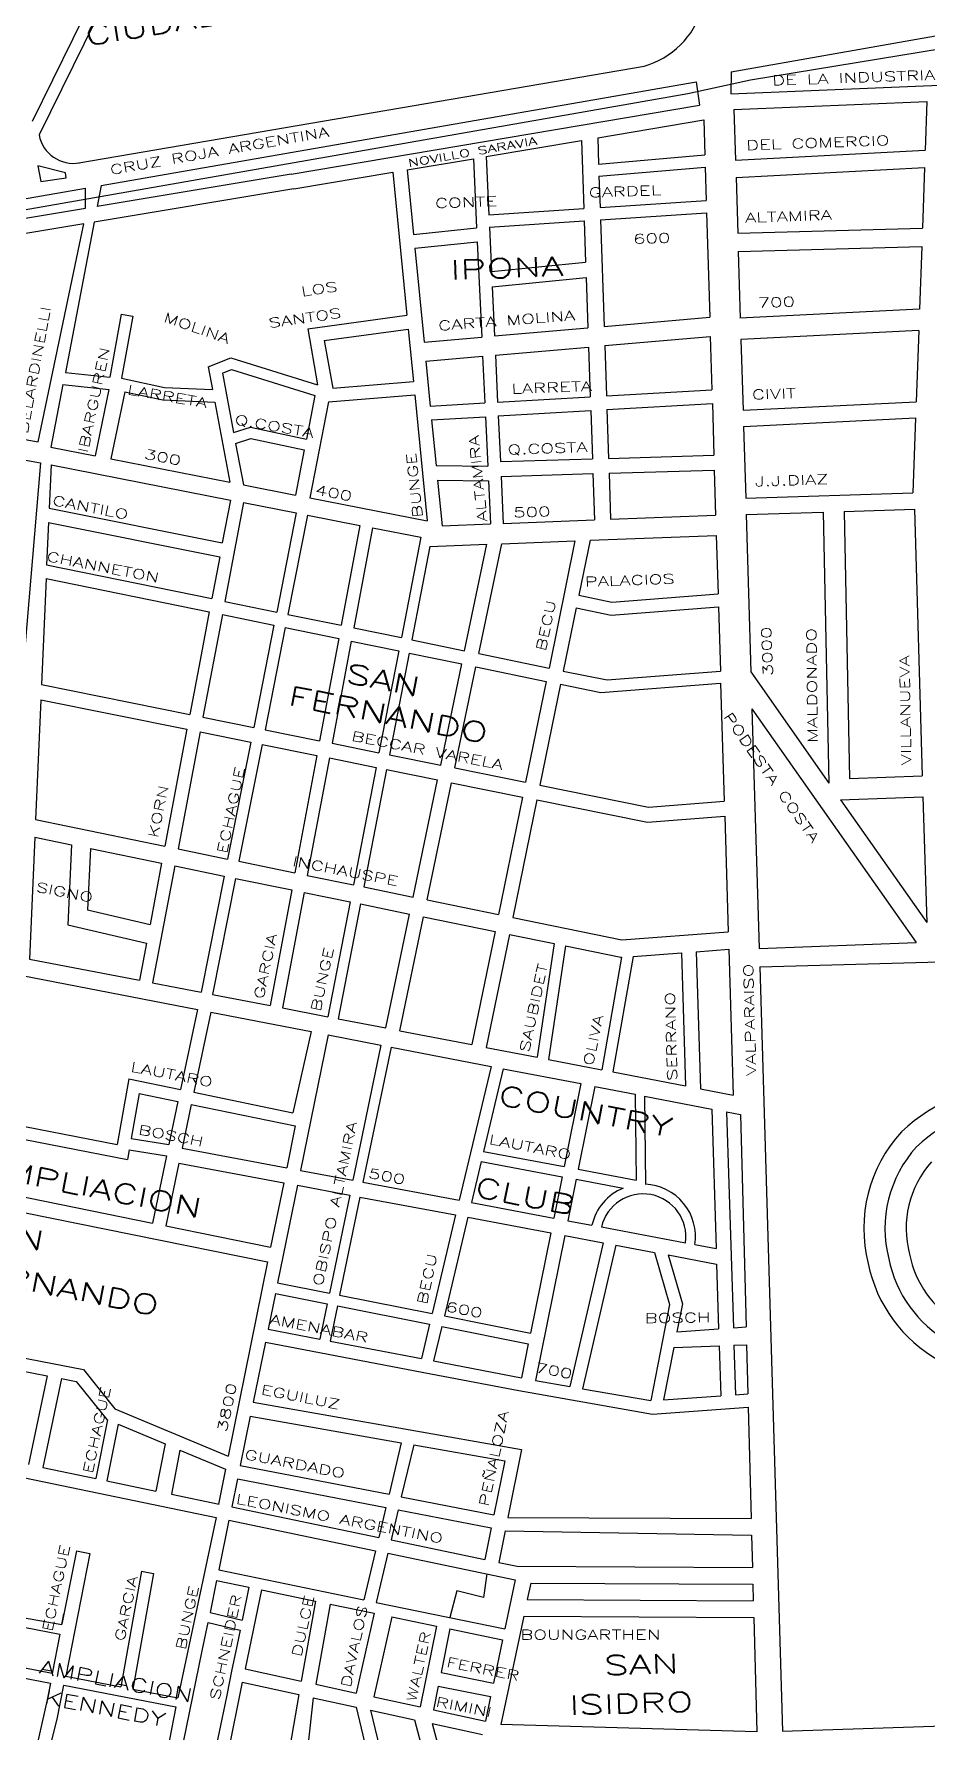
# Model space of a CAD drawing. Header units: millimetres. Extents: x 4374322 to 4409026, y 6503580 to 6534206.
# Drawn here: x 4386610 to 4387535, y 6519829 to 6521586 of the extents above; entities that cross this region are included whole.
import ezdxf

# ---------------------------------------------------------------- set-up
doc = ezdxf.new("R2010")
doc.units = ezdxf.units.MM
for name, color, linetype in [('FERROCARRIL', 252, 'VÍAS'), ('LINEA CALLE', 252, 'Continuous'), ('NOMBRE BARRIO', 8, 'Continuous'), ('NOMBRE CALLE', 252, 'Continuous')]:
    doc.layers.add(name, color=color, linetype=linetype)
doc.styles.add('ROMANS', font='romans')
doc.styles.add('S1', font='ROMANS')
doc.linetypes.add('VÍAS', pattern='A,3.81,[130,ltypeshp.shx,S=6.35,R=0,X=0,Y=0],3.81', length=7.62)

msp = doc.modelspace()

# ---------------------------------------------------------------- linework, layer by layer
at = {"layer": 'FERROCARRIL', "ltscale": 0.3, "transparency": 33554687}
for p, q in [((4387352.2, 6521538.5), (4389031.3, 6521815.1)), ((4387287.5, 6521524.5), (4387352.2, 6521538.5)), ((4386272.8, 6521346.6), (4387287.5, 6521524.5))]:
    msp.add_line(p, q, dxfattribs=at)
at = {"layer": 'LINEA CALLE', "transparency": 33554687}
for p, q in [((4386708.7, 6521698.8), (4386608.6, 6521495.5)), ((4386720.4, 6521694.1), (4386615.8, 6521481.6)), ((4387332.3, 6521546.8), (4387703.7, 6521612.4)), ((4386657, 6521452.6), (4387242.1, 6521552.7)), ((4387332.3, 6521546.8), (4387332.1, 6521524)), ((4387332.1, 6521524), (4387701.9, 6521539.4)), ((4386680.2, 6521429.3), (4387296.2, 6521536.6)), ((4387296.2, 6521536.6), (4387299.6, 6521512.3)), ((4386876.8, 6521441), (4387299.6, 6521512.3)), ((4387335.2, 6521507.7), (4387534.8, 6521516)), ((4387335.2, 6521507.7), (4387336.8, 6521455.3)), ((4387534.8, 6521516), (4387533, 6521465.8)), ((4387194.1, 6521478.6), (4387304, 6521497.1)), ((4387304, 6521497.1), (4387305, 6521460.8)), ((4387078.5, 6521459.1), (4387177.4, 6521475.8)), ((4387177.4, 6521475.8), (4387179.8, 6521405.5)), ((4387194.1, 6521478.6), (4387195, 6521451.4)), ((4386996.7, 6521445.3), (4387065.4, 6521456.9)), ((4387065.4, 6521456.9), (4387068.7, 6521385.3)), ((4387078.5, 6521459.1), (4387081.3, 6521399)), ((4387195, 6521451.4), (4387305, 6521460.8)), ((4387336.8, 6521455.3), (4387533, 6521465.8)), ((4386879.5, 6521425.6), (4386982, 6521442.9)), ((4386982, 6521442.9), (4386996.6, 6521294.9)), ((4386996.7, 6521445.3), (4387003.3, 6521378.6)), ((4387195.4, 6521438.7), (4387305.4, 6521448)), ((4387195.4, 6521438.7), (4387196.5, 6521406.6)), ((4387305.4, 6521448), (4387306.5, 6521413.8)), ((4387337.3, 6521437.5), (4387532.4, 6521447.9)), ((4387337.3, 6521437.5), (4387339.1, 6521379.8)), ((4387532.4, 6521447.9), (4387530.2, 6521385)), ((4386277.5, 6521359.2), (4386664, 6521426.5)), ((4386680.2, 6521429.3), (4386676, 6521407.6)), ((4387081.3, 6521399), (4387179.8, 6521405.5)), ((4387196.5, 6521406.6), (4387306.5, 6521413.8)), ((4387196.9, 6521393.8), (4387306.8, 6521401)), ((4387306.8, 6521401), (4387310.1, 6521292.9)), ((4386672.8, 6521391.2), (4386643, 6521235.9)), ((4387003.3, 6521378.6), (4387068.7, 6521385.3)), ((4387082, 6521386.2), (4387180.2, 6521392.7)), ((4387082, 6521386.2), (4387084.1, 6521340.3)), ((4387180.2, 6521392.7), (4387181.6, 6521349.9)), ((4387196.9, 6521393.8), (4387200.7, 6521283.4)), ((4387339.1, 6521379.8), (4387530.2, 6521385)), ((4387004.7, 6521364.4), (4387069.4, 6521371)), ((4387004.7, 6521364.4), (4387014.3, 6521267.2)), ((4387069.4, 6521371), (4387074, 6521272.4)), ((4387339.6, 6521361), (4387529.5, 6521366.1)), ((4387529.5, 6521366.1), (4387527.2, 6521301.2)), ((4387084.1, 6521340.3), (4387181.6, 6521349.9)), ((4387339.6, 6521361), (4387341.7, 6521291.8)), ((4387084.9, 6521324.5), (4387182.2, 6521334)), ((4387182.2, 6521334), (4387184, 6521281.9)), ((4387084.9, 6521324.5), (4387087.2, 6521273.6)), ((4386700.8, 6521296.2), (4386689, 6521230.8)), ((4386700.8, 6521296.2), (4386712.9, 6521294.1)), ((4386712.9, 6521294.1), (4386701.3, 6521229.7)), ((4386893.9, 6521280.8), (4386996.6, 6521294.9)), ((4387200.7, 6521283.4), (4387310.1, 6521292.9)), ((4387527.2, 6521301.2), (4387341.1, 6521291.8)), ((4386893.9, 6521280.8), (4386904, 6521222.9)), ((4386911.1, 6521268.8), (4386998, 6521280.7)), ((4386998, 6521280.7), (4387003.3, 6521226.3)), ((4387087.2, 6521273.6), (4387184, 6521281.9)), ((4387526.4, 6521279.2), (4387342.2, 6521270)), ((4387526.4, 6521279.2), (4387523.8, 6521205.5)), ((4386911.1, 6521268.8), (4386919.8, 6521219.4)), ((4387014.3, 6521267.2), (4387074, 6521272.4)), ((4387088.2, 6521253.7), (4387184.6, 6521262.1)), ((4387184.6, 6521262.1), (4387186.4, 6521210.6)), ((4387201.4, 6521263.5), (4387310.7, 6521273)), ((4387201.4, 6521263.5), (4387203.1, 6521211.5)), ((4387310.7, 6521273), (4387312.3, 6521217.9)), ((4387342.4, 6521270), (4387344.6, 6521196.6)), ((4386790.8, 6521241.5), (4386814.4, 6521251)), ((4386790.8, 6521241.5), (4386795.3, 6521218.1)), ((4386814.4, 6521251), (4386904, 6521222.9)), ((4387016.2, 6521247.5), (4387075, 6521252.6)), ((4387016.2, 6521247.5), (4387020.8, 6521201)), ((4387075, 6521252.6), (4387077.2, 6521204.2)), ((4387088.2, 6521253.7), (4387090.5, 6521205)), ((4386640.5, 6521223.3), (4386628.1, 6521158.4)), ((4386640.5, 6521223.3), (4386688.2, 6521218)), ((4386643, 6521235.9), (4386689, 6521230.8)), ((4386701.3, 6521229.7), (4386745.6, 6521220.1)), ((4386805.6, 6521235.2), (4386814.9, 6521238.9)), ((4386805.6, 6521235.2), (4386817.2, 6521173.6)), ((4386814.9, 6521238.9), (4386901.4, 6521211.8)), ((4386919.8, 6521219.4), (4387003.3, 6521226.3)), ((4386688.2, 6521218), (4386674, 6521149.4)), ((4386704.7, 6521215.9), (4386690.2, 6521146.3)), ((4386704.7, 6521215.9), (4386743.9, 6521207.4)), ((4386743.9, 6521207.4), (4386797.7, 6521205.2)), ((4386745.6, 6521220.1), (4386795.3, 6521218.1)), ((4386797.7, 6521205.2), (4386813.4, 6521122.2)), ((4386901.4, 6521211.8), (4386892.6, 6521166.8)), ((4386915.6, 6521205.3), (4386896.2, 6521106)), ((4386915.6, 6521205.3), (4387004.7, 6521212.6)), ((4387004.7, 6521212.6), (4387017.5, 6521082.2)), ((4387090.5, 6521205), (4387186.4, 6521210.6)), ((4387203.1, 6521211.5), (4387312.3, 6521217.9)), ((4387344.6, 6521196.6), (4387523.8, 6521205.5)), ((4387020.8, 6521201), (4387077.2, 6521204.2)), ((4387022.2, 6521186.8), (4387077.9, 6521190)), ((4387077.9, 6521190), (4387080.3, 6521138.8)), ((4387091.1, 6521190.8), (4387186.9, 6521196.3)), ((4387091.1, 6521190.8), (4387093.4, 6521143.5)), ((4387186.9, 6521196.3), (4387188.6, 6521146.4)), ((4387203.6, 6521197.3), (4387312.8, 6521203.6)), ((4387203.6, 6521197.3), (4387205.3, 6521146.9)), ((4387312.8, 6521203.6), (4387314.4, 6521150.1)), ((4387345.1, 6521179.8), (4387523.2, 6521188.7)), ((4387523.2, 6521188.7), (4387520.5, 6521111.3)), ((4386817.2, 6521173.6), (4386834.6, 6521179.3)), ((4386834.6, 6521179.3), (4386892.6, 6521166.8)), ((4387022.2, 6521186.8), (4387026.8, 6521139.6)), ((4387345.1, 6521179.8), (4387347.3, 6521105.6)), ((4386628.1, 6521158.4), (4386674, 6521149.4)), ((4386819.3, 6521162.3), (4386835.2, 6521167.5)), ((4386819.3, 6521162.3), (4386827.4, 6521119.4)), ((4386835.2, 6521167.5), (4386890.4, 6521155.7)), ((4386890.4, 6521155.7), (4386881.2, 6521108.9)), ((4386628.2, 6521140.2), (4386626.2, 6521095.5)), ((4386628.2, 6521140.2), (4386813.9, 6521103.8)), ((4386690.2, 6521146.3), (4386813.4, 6521122.2)), ((4387026.8, 6521139.6), (4387080.3, 6521138.8)), ((4387093.4, 6521143.5), (4387188.6, 6521146.4)), ((4387205.3, 6521146.9), (4387314.4, 6521150.1)), ((4387205.9, 6521131.6), (4387314.8, 6521134.8)), ((4387314.8, 6521134.8), (4387316.2, 6521088.1)), ((4386827.4, 6521119.4), (4386881.2, 6521108.9)), ((4387028.3, 6521124.2), (4387033, 6521077.2)), ((4387028.3, 6521124.2), (4387081, 6521123.5)), ((4387081, 6521123.5), (4387083.1, 6521079.1)), ((4387094.1, 6521128.3), (4387189.1, 6521131.1)), ((4387094.1, 6521128.3), (4387096.4, 6521079.6)), ((4387189.1, 6521131.1), (4387190.7, 6521083.2)), ((4387205.9, 6521131.6), (4387207.5, 6521083.9)), ((4386813.9, 6521103.8), (4386805.5, 6521059.6)), ((4386827.6, 6521101.2), (4386808.2, 6520998.9)), ((4386827.6, 6521101.2), (4386882.1, 6521090.5)), ((4386896.2, 6521106), (4387017.5, 6521082.2)), ((4387347.3, 6521105.6), (4387520.5, 6521111.3)), ((4386626.2, 6521095.5), (4386805.5, 6521059.6)), ((4386882.1, 6521090.5), (4386861.8, 6520987.9)), ((4386893.8, 6521088.2), (4386873.4, 6520985.5)), ((4386893.8, 6521088.2), (4386948, 6521077.6)), ((4387096.4, 6521079.6), (4387190.7, 6521083.2)), ((4387207.5, 6521083.9), (4387316.2, 6521088.1)), ((4387347.8, 6521088.7), (4387427.6, 6521091.3)), ((4387347.8, 6521088.7), (4387352.7, 6520925.9)), ((4387427.6, 6521091.3), (4387433.4, 6520811)), ((4387449.1, 6521092), (4387521.9, 6521094.4)), ((4387449.1, 6521092), (4387454.8, 6520815.8)), ((4387521.9, 6521094.4), (4387530.1, 6520818.4)), ((4386625.5, 6521080.7), (4386623.6, 6521036.9)), ((4386625.5, 6521080.7), (4386802.8, 6521045.1)), ((4386948, 6521077.6), (4386928.6, 6520974.2)), ((4386960.9, 6521075.1), (4386941.5, 6520971.5)), ((4386960.9, 6521075.1), (4387011.1, 6521065.3)), ((4387011.1, 6521065.3), (4386990.9, 6520961.4)), ((4387033, 6521077.2), (4387083.1, 6521079.1)), ((4387186.2, 6521062.1), (4387316.9, 6521067.2)), ((4387316.9, 6521067.2), (4387318.7, 6521006.7)), ((4387020.4, 6521055.7), (4387001.6, 6520959.2)), ((4387020.4, 6521055.7), (4387079.4, 6521058)), ((4387056.3, 6520947.9), (4387079.4, 6521058)), ((4387070.9, 6520944.9), (4387094.7, 6521058.6)), ((4387094.7, 6521058.6), (4387170.6, 6521061.5)), ((4387170.6, 6521061.5), (4387143.7, 6520930)), ((4387186.2, 6521062.1), (4387174.5, 6521005.3)), ((4386623.6, 6521036.9), (4386794.6, 6521001.8)), ((4386802.8, 6521045.1), (4386794.6, 6521001.8)), ((4386623, 6521022.7), (4386620.6, 6520967.8)), ((4386623, 6521022.7), (4386792, 6520988)), ((4386808.2, 6520998.9), (4386861.8, 6520987.9)), ((4387174.5, 6521005.3), (4387208.9, 6520998.2)), ((4387208.9, 6520998.2), (4387318.7, 6521006.7)), ((4386792, 6520988), (4386782.5, 6520938.2)), ((4386805.6, 6520985.2), (4386785.5, 6520879.1)), ((4386805.6, 6520985.2), (4386859, 6520974.2)), ((4386873.4, 6520985.5), (4386928.6, 6520974.2)), ((4387171.9, 6520992.2), (4387158.5, 6520926.9)), ((4387171.9, 6520992.2), (4387208.1, 6520984.8)), ((4387208.1, 6520984.8), (4387319.1, 6520993.4)), ((4387319.1, 6520993.4), (4387321.1, 6520926.6)), ((4386620.6, 6520967.8), (4386618.2, 6520912.8)), ((4386859, 6520974.2), (4386838, 6520868.5)), ((4386870.7, 6520971.8), (4386849.7, 6520866.2)), ((4386870.7, 6520971.8), (4386926, 6520960.4)), ((4386926, 6520960.4), (4386906.2, 6520854.8)), ((4386941.5, 6520971.5), (4386990.9, 6520961.4)), ((4387001.6, 6520959.2), (4387056.3, 6520947.9)), ((4386939, 6520957.8), (4386919.2, 6520852.2)), ((4386939, 6520957.8), (4386988.2, 6520947.6)), ((4386988.2, 6520947.6), (4386967.7, 6520842.4)), ((4386998.9, 6520945.4), (4386978.5, 6520840.2)), ((4386998.9, 6520945.4), (4387053.5, 6520934.2)), ((4387070.9, 6520944.9), (4387143.7, 6520930)), ((4386782.5, 6520938.2), (4386771.8, 6520881.9)), ((4387031.6, 6520829.5), (4387053.5, 6520934.2)), ((4387046.1, 6520826.6), (4387068, 6520931.2)), ((4387068, 6520931.2), (4387140.9, 6520916.2)), ((4387158.5, 6520926.9), (4387203.8, 6520917.6)), ((4387203.8, 6520917.6), (4387321.1, 6520926.6)), ((4387352.7, 6520925.9), (4387433.4, 6520811)), ((4386618.2, 6520912.8), (4386771.8, 6520881.9)), ((4387140.9, 6520916.2), (4387119.5, 6520811.8)), ((4387155.7, 6520913.2), (4387134.3, 6520808.8)), ((4387155.7, 6520913.2), (4387197.2, 6520904.6)), ((4387197.2, 6520904.6), (4387321.4, 6520914.2)), ((4387321.4, 6520914.2), (4387325.1, 6520792.3)), ((4386617.5, 6520897.1), (4386612.1, 6520773.1)), ((4386617.5, 6520897.1), (4386768.9, 6520866.6)), ((4386785.5, 6520879.1), (4386838, 6520868.5)), ((4387353.8, 6520887.9), (4387361.3, 6520639.7)), ((4387353.8, 6520887.9), (4387523.8, 6520645.9)), ((4386768.9, 6520866.6), (4386746, 6520745.6)), ((4386782.6, 6520863.8), (4386759.7, 6520742.8)), ((4386782.6, 6520863.8), (4386835, 6520853.3)), ((4386835, 6520853.3), (4386811, 6520732.3)), ((4386849.7, 6520866.2), (4386906.2, 6520854.8)), ((4386846.7, 6520850.9), (4386822.7, 6520730)), ((4386846.7, 6520850.9), (4386903.4, 6520839.5)), ((4386903.4, 6520839.5), (4386880.6, 6520718.1)), ((4386916.3, 6520836.9), (4386893.5, 6520715.4)), ((4386916.3, 6520836.9), (4386964.8, 6520827.1)), ((4386919.2, 6520852.2), (4386967.7, 6520842.4)), ((4386978.5, 6520840.2), (4387031.6, 6520829.5)), ((4386964.8, 6520827.1), (4386941.2, 6520705.7)), ((4386975.5, 6520824.9), (4386951.9, 6520703.5)), ((4386975.5, 6520824.9), (4387028.4, 6520814.3)), ((4387046.1, 6520826.6), (4387119.5, 6520811.8)), ((4387454.8, 6520815.8), (4387530.1, 6520818.4)), ((4387003, 6520693), (4387028.4, 6520814.3)), ((4387017.6, 6520690.1), (4387042.9, 6520811.3)), ((4387042.9, 6520811.3), (4387116.4, 6520796.5)), ((4387134.3, 6520808.8), (4387246.6, 6520786.2)), ((4387116.4, 6520796.5), (4387091.5, 6520674.9)), ((4387131.2, 6520793.5), (4387106.3, 6520671.9)), ((4387131.2, 6520793.5), (4387245.7, 6520770.5)), ((4387246.6, 6520786.2), (4387325.1, 6520792.3)), ((4387445.5, 6520793.7), (4387530.8, 6520796.7)), ((4387445.5, 6520793.7), (4387534.7, 6520666.8)), ((4387530.8, 6520796.7), (4387534.7, 6520666.8)), ((4386612.1, 6520773.1), (4386746, 6520745.6)), ((4387245.7, 6520770.5), (4387325.6, 6520776.7)), ((4387325.6, 6520776.7), (4387329.1, 6520657)), ((4386611.3, 6520754.9), (4386605.8, 6520628.9)), ((4386611.3, 6520754.9), (4386649.3, 6520747.2)), ((4386649.3, 6520747.2), (4386645.6, 6520664.3)), ((4386668.9, 6520743.2), (4386666.1, 6520679.8)), ((4386668.9, 6520743.2), (4386742.7, 6520728)), ((4386759.7, 6520742.8), (4386811, 6520732.3)), ((4386742.7, 6520728), (4386730.7, 6520664.8)), ((4386756.4, 6520725.2), (4386733.4, 6520604.3)), ((4386756.4, 6520725.2), (4386807.5, 6520714.8)), ((4386807.5, 6520714.8), (4386783.6, 6520594.6)), ((4386822.7, 6520730), (4386880.6, 6520718.1)), ((4386893.5, 6520715.4), (4386941.2, 6520705.7)), ((4386819.2, 6520712.4), (4386795.3, 6520592.3)), ((4386819.2, 6520712.4), (4386877.3, 6520700.5)), ((4386877.3, 6520700.5), (4386854.9, 6520580.8)), ((4386890.2, 6520697.8), (4386867.8, 6520578.3)), ((4386890.2, 6520697.8), (4386937.7, 6520688.1)), ((4386951.9, 6520703.5), (4387003, 6520693)), ((4386666.1, 6520679.8), (4386730.7, 6520664.8)), ((4386937.7, 6520688.1), (4386914.6, 6520569.2)), ((4386948.5, 6520685.9), (4386925.4, 6520567.1)), ((4386948.5, 6520685.9), (4386999.3, 6520675.5)), ((4387017.6, 6520690.1), (4387091.5, 6520674.9)), ((4386645.6, 6520664.3), (4386727, 6520645.3)), ((4386974.7, 6520557.6), (4386999.3, 6520675.5)), ((4386989.3, 6520554.8), (4387013.9, 6520672.5)), ((4387013.9, 6520672.5), (4387087.9, 6520657.4)), ((4387106.3, 6520671.9), (4387219, 6520648.8)), ((4386727, 6520645.3), (4386719.7, 6520606.9)), ((4387087.9, 6520657.4), (4387063.9, 6520540.4)), ((4387102.7, 6520654.3), (4387078.8, 6520537.5)), ((4387102.7, 6520654.3), (4387149, 6520644.9)), ((4387149, 6520644.9), (4387131.3, 6520527.3)), ((4387160.8, 6520642.4), (4387143.2, 6520525)), ((4387160.8, 6520642.4), (4387217.9, 6520630.7)), ((4387219, 6520648.8), (4387329.1, 6520657)), ((4387361.3, 6520639.7), (4387523.8, 6520645.9)), ((4387361.8, 6520621), (4388356.8, 6520648.1)), ((4386605.8, 6520628.9), (4386719.7, 6520606.9)), ((4387218.7, 6520630.8), (4387198.3, 6520514.4)), ((4387230.8, 6520631.7), (4387209.9, 6520512.1)), ((4387217.9, 6520630.7), (4387218.7, 6520630.8)), ((4387230.8, 6520631.7), (4387280.7, 6520635.4)), ((4387280.7, 6520635.4), (4387285, 6520497.6)), ((4387296, 6520636.5), (4387329.7, 6520639)), ((4387296, 6520636.5), (4387300.4, 6520494.6)), ((4387329.7, 6520639), (4387334.2, 6520488.1)), ((4386598.4, 6520611.8), (4386779.7, 6520576.7)), ((4387361.8, 6520621), (4387385.5, 6519830.1)), ((4386733.4, 6520604.3), (4386783.6, 6520594.6)), ((4386795.3, 6520592.3), (4386854.9, 6520580.8)), ((4386779.7, 6520576.7), (4386762.2, 6520494)), ((4386793.6, 6520574), (4386776.1, 6520491.1)), ((4386793.6, 6520574), (4386897.4, 6520553.9)), ((4386867.8, 6520578.3), (4386914.6, 6520569.2)), ((4386925.4, 6520567.1), (4386974.7, 6520557.6)), ((4386989.3, 6520554.8), (4387063.9, 6520540.4)), ((4386897.4, 6520553.9), (4386878.6, 6520469.8)), ((4386915.2, 6520550.5), (4386886.5, 6520410.1)), ((4386915.2, 6520550.5), (4386969.7, 6520539.9)), ((4386969.7, 6520539.9), (4386940.7, 6520400)), ((4386980.2, 6520537.9), (4386951.1, 6520398)), ((4386980.2, 6520537.9), (4387083.7, 6520517.9)), ((4387078.8, 6520537.5), (4387131.3, 6520527.3)), ((4387143.2, 6520525), (4387198.3, 6520514.4)), ((4386708.7, 6520505.1), (4386696.5, 6520437.1)), ((4386708.7, 6520505.1), (4386762.2, 6520494)), ((4387083.7, 6520517.9), (4387050.6, 6520379.3)), ((4387096.4, 6520515.4), (4387076, 6520429.9)), ((4387096.4, 6520515.4), (4387176.5, 6520500)), ((4387209.9, 6520512.1), (4387285, 6520497.6)), ((4386719.5, 6520489.7), (4386711.1, 6520443.1)), ((4386719.5, 6520489.7), (4386759.6, 6520481.4)), ((4386776.1, 6520491.1), (4386878.6, 6520469.8)), ((4387176.5, 6520500), (4387159.4, 6520414.2)), ((4387191.1, 6520497.1), (4387174, 6520411.5)), ((4387191.1, 6520497.1), (4387232.8, 6520489.1)), ((4387232.8, 6520489.1), (4387233.8, 6520400.3)), ((4387242.5, 6520487.2), (4387312.1, 6520473.7)), ((4387242.5, 6520487.2), (4387243.5, 6520395.8)), ((4387300.4, 6520494.6), (4387334.2, 6520488.1)), ((4386759.6, 6520481.4), (4386750.2, 6520437)), ((4386773.4, 6520478.5), (4386763.9, 6520433.2)), ((4386773.4, 6520478.5), (4386881, 6520456.2)), ((4387312.1, 6520473.7), (4387316.7, 6520329.4)), ((4387327.4, 6520470.8), (4387341.9, 6520468)), ((4387327.4, 6520470.8), (4387334.6, 6520247.4)), ((4387341.9, 6520468), (4387347.7, 6520248.3)), ((4386565.3, 6520449.2), (4386707.3, 6520421.5)), ((4386567.9, 6520462.2), (4386696.5, 6520437.1)), ((4386881, 6520456.2), (4386872.2, 6520412.8)), ((4386711.1, 6520443.1), (4386750.2, 6520437)), ((4386763.9, 6520433.2), (4386872.2, 6520412.8)), ((4386709, 6520431.4), (4386707.3, 6520421.5)), ((4386709, 6520431.4), (4386747.7, 6520425.3)), ((4386747.7, 6520425.3), (4386733.1, 6520355.7)), ((4386760.6, 6520417.8), (4386746.9, 6520352.9)), ((4386760.6, 6520417.8), (4386869.1, 6520397.4)), ((4387073.5, 6520419.5), (4387063.4, 6520376.9)), ((4387073.5, 6520419.5), (4387157.3, 6520403.7)), ((4387076, 6520429.9), (4387159.4, 6520414.2)), ((4386869.1, 6520397.4), (4386855.5, 6520330.8)), ((4386886.5, 6520410.1), (4386940.7, 6520400)), ((4386951.1, 6520398), (4387050.6, 6520379.3)), ((4387157.3, 6520403.7), (4387148.8, 6520360.9)), ((4387171.9, 6520401), (4387163.3, 6520358.2)), ((4387171.9, 6520401), (4387220.6, 6520391.8)), ((4387174, 6520411.5), (4387233.8, 6520400.3)), ((4386553.7, 6520392.1), (4386733.1, 6520355.7)), ((4386883.3, 6520394.8), (4386862.7, 6520293.9)), ((4386883.3, 6520394.8), (4386937.5, 6520384.6)), ((4386937.5, 6520384.6), (4386916.5, 6520283.2)), ((4386947.9, 6520382.6), (4386926.9, 6520281.1)), ((4386947.9, 6520382.6), (4387047, 6520364.1)), ((4386550.5, 6520376.7), (4386852.4, 6520315.5)), ((4387047, 6520364.1), (4387022.7, 6520262.2)), ((4387059.7, 6520361.7), (4387035.4, 6520259.7)), ((4387059.7, 6520361.7), (4387145.5, 6520345.6)), ((4387063.4, 6520376.9), (4387148.8, 6520360.9)), ((4386746.9, 6520352.9), (4386855.5, 6520330.8)), ((4387145.5, 6520345.6), (4387124.6, 6520242)), ((4387163.3, 6520358.2), (4387188.2, 6520353.5)), ((4387198, 6520351.7), (4387285, 6520335.4)), ((4387160, 6520342.8), (4387129.7, 6520192.7)), ((4387160, 6520342.8), (4387199.7, 6520335.4)), ((4387199.7, 6520335.4), (4387165.1, 6520186.6)), ((4387213, 6520332.9), (4387178.4, 6520184.4)), ((4387213, 6520332.9), (4387252.9, 6520325.4)), ((4387294.8, 6520333.5), (4387316.7, 6520329.4)), ((4386852.4, 6520315.5), (4386811.5, 6520114.7)), ((4387252.9, 6520325.4), (4387268.6, 6520271.6)), ((4387267, 6520322.8), (4387317.2, 6520313.3)), ((4387267, 6520322.8), (4387281.8, 6520272.2)), ((4387317.2, 6520313.3), (4387319.3, 6520246.3)), ((4386862.7, 6520293.9), (4386916.5, 6520283.2)), ((4386860.4, 6520282.8), (4386852.8, 6520245.9)), ((4386860.4, 6520282.8), (4386914.2, 6520272.1)), ((4386926.9, 6520281.1), (4387022.7, 6520262.2)), ((4386914.2, 6520272.1), (4386906.6, 6520235.7)), ((4386924.6, 6520270.1), (4386917, 6520233.7)), ((4386924.6, 6520270.1), (4387020.1, 6520251.2)), ((4387035.4, 6520259.7), (4387124.6, 6520242)), ((4387268.6, 6520271.6), (4387249.1, 6520172.3)), ((4387281.8, 6520272.2), (4387276.1, 6520243.3)), ((4386852.8, 6520245.9), (4386906.6, 6520235.7)), ((4387020.1, 6520251.2), (4387011.6, 6520215.6)), ((4387032.8, 6520248.6), (4387024.3, 6520213.2)), ((4387032.8, 6520248.6), (4387122.3, 6520230.9)), ((4387276.1, 6520243.3), (4387319.3, 6520246.3)), ((4387334.6, 6520247.4), (4387347.7, 6520248.3)), ((4386521, 6520231.6), (4386661.8, 6520204.1)), ((4386850.1, 6520232.5), (4386837.4, 6520170.5)), ((4386850.1, 6520232.5), (4387021.2, 6520199.8)), ((4386917, 6520233.7), (4387011.6, 6520215.6)), ((4387122.3, 6520230.9), (4387115.2, 6520195.8)), ((4387272.9, 6520226.9), (4387262.3, 6520172.7)), ((4387272.9, 6520226.9), (4387319.9, 6520228.8)), ((4387319.9, 6520228.8), (4387321.6, 6520176.9)), ((4387335.1, 6520229.4), (4387348.2, 6520229.9)), ((4387335.1, 6520229.4), (4387336.8, 6520178)), ((4387348.2, 6520229.9), (4387349.5, 6520179)), ((4386581.7, 6520206), (4386624.3, 6520197.7)), ((4386661.8, 6520204.1), (4386694.4, 6520163.6)), ((4387024.3, 6520213.2), (4387115.2, 6520195.8)), ((4386624.3, 6520197.7), (4386605, 6520105.8)), ((4386639.1, 6520194.8), (4386619.8, 6520102.8)), ((4386639.1, 6520194.8), (4386654.3, 6520191.8)), ((4386654.3, 6520191.8), (4386686, 6520152.5)), ((4387021.2, 6520199.8), (4387112.5, 6520182.4)), ((4387129.7, 6520192.7), (4387165.1, 6520186.6)), ((4386837.4, 6520170.5), (4386994.2, 6520142.8)), ((4387112.5, 6520182.4), (4387250.8, 6520158.1)), ((4387178.4, 6520184.4), (4387249.1, 6520172.3)), ((4387262.3, 6520172.7), (4387321.6, 6520176.9)), ((4387336.8, 6520178), (4387349.5, 6520179)), ((4386686.7, 6520152.2), (4386674.4, 6520091.4)), ((4386686, 6520152.5), (4386686.7, 6520152.2)), ((4386694.4, 6520163.6), (4386811.5, 6520114.7)), ((4386834.4, 6520156.1), (4386824, 6520105)), ((4386834.4, 6520156.1), (4386990.8, 6520128.5)), ((4387250.8, 6520158.1), (4387349.9, 6520165.2)), ((4387349.9, 6520165.2), (4387353, 6520050)), ((4386697.6, 6520147.6), (4386685.8, 6520089.1)), ((4386697.6, 6520147.6), (4386746.3, 6520127.3)), ((4386994.2, 6520142.8), (4387115.3, 6520121.4)), ((4386746.3, 6520127.3), (4386736.7, 6520078.5)), ((4386761.7, 6520120.8), (4386752.8, 6520075.1)), ((4386761.7, 6520120.8), (4386808.7, 6520101.2)), ((4386990.8, 6520128.5), (4386978.1, 6520075.1)), ((4387003.6, 6520126.2), (4386990.8, 6520072.6)), ((4387003.6, 6520126.2), (4387097.9, 6520109.6)), ((4387115.3, 6520121.4), (4387101.2, 6520051.2)), ((4386497, 6520113.8), (4386799.2, 6520051)), ((4386619.8, 6520102.8), (4386674.4, 6520091.4)), ((4386808.7, 6520101.2), (4386801.4, 6520065)), ((4386824, 6520105), (4386978.1, 6520075.1)), ((4387097.9, 6520109.6), (4387086.6, 6520054)), ((4386685.8, 6520089.1), (4386736.7, 6520078.5)), ((4386821.2, 6520091.3), (4386815.2, 6520062.2)), ((4386821.2, 6520091.3), (4386974.8, 6520061.4)), ((4386752.8, 6520075.1), (4386802.1, 6520064.9)), ((4386990.8, 6520072.6), (4387086.6, 6520054)), ((4386799.2, 6520051), (4386759.3, 6519864.4)), ((4386812.4, 6520048.3), (4386801.9, 6519996.9)), ((4386812.4, 6520048.3), (4386964.2, 6520016.7)), ((4386815.2, 6520062.2), (4386967.5, 6520030.5)), ((4386974.8, 6520061.4), (4386967.5, 6520030.5)), ((4386987.6, 6520059), (4386980.2, 6520027.9)), ((4386987.6, 6520059), (4387083.9, 6520040.3)), ((4387101.2, 6520051.2), (4387353, 6520050)), ((4386980.2, 6520027.9), (4387077.3, 6520007.7)), ((4387083.9, 6520040.3), (4387077.3, 6520007.7)), ((4387098.3, 6520037.2), (4387091.8, 6520004.7)), ((4387098.3, 6520037.2), (4387353.4, 6520032.7)), ((4387353.4, 6520032.7), (4387354.3, 6519999.3)), ((4386654.4, 6520016.7), (4386639.5, 6519940.9)), ((4386668.5, 6520014), (4386643.5, 6519887)), ((4386654.4, 6520016.7), (4386668.5, 6520014)), ((4386964.2, 6520016.7), (4386952.1, 6519965.9)), ((4386976.9, 6520014.1), (4386964.8, 6519963.3)), ((4386976.9, 6520014.1), (4387108.7, 6519986.7)), ((4386721.9, 6519995.5), (4386700.5, 6519875.9)), ((4386734.4, 6519993.2), (4386713, 6519873.5)), ((4386721.9, 6519995.5), (4386734.4, 6519993.2)), ((4386801.9, 6519996.9), (4386952.1, 6519965.9)), ((4387079.5, 6519992.8), (4387076, 6519968.3)), ((4387091.8, 6520004.7), (4387110.9, 6520000.7)), ((4387110.9, 6520000.7), (4387354.3, 6519999.3)), ((4386799.6, 6519985.8), (4386792.8, 6519952.8)), ((4386799.6, 6519985.8), (4386832.9, 6519978.9)), ((4386832.9, 6519978.9), (4386826, 6519944.9)), ((4386845.9, 6519976.2), (4386829.1, 6519894.6)), ((4386845.9, 6519976.2), (4386901.9, 6519964.7)), ((4387048.3, 6519975.3), (4387040.9, 6519947.6)), ((4387076, 6519968.3), (4387048.3, 6519975.3)), ((4387108.7, 6519986.7), (4387098, 6519935.8)), ((4387124.8, 6519983.3), (4387121.2, 6519966.4)), ((4387124.8, 6519983.3), (4387354.8, 6519982)), ((4387354.8, 6519982), (4387355.2, 6519965)), ((4386901.9, 6519964.7), (4386887.1, 6519881.9)), ((4386917.1, 6519961.5), (4386902.2, 6519878.6)), ((4386917.1, 6519961.5), (4386962.6, 6519952.1)), ((4386964.8, 6519963.3), (4387098, 6519935.8)), ((4387121.2, 6519966.4), (4387355.2, 6519965)), ((4386792.8, 6519952.8), (4386826, 6519944.9)), ((4386962.6, 6519952.1), (4386944, 6519869.5)), ((4386980.9, 6519948.4), (4386962.2, 6519865.6)), ((4386980.9, 6519948.4), (4387027.3, 6519938.8)), ((4387117.6, 6519949.1), (4387093.8, 6519836.9)), ((4387117.6, 6519949.1), (4387355.7, 6519947.7)), ((4387355.7, 6519947.7), (4387358.8, 6519829.4)), ((4387027.3, 6519938.8), (4387010.3, 6519855.1)), ((4387041.1, 6519935.9), (4387031.9, 6519890.6)), ((4387041.1, 6519935.9), (4387095.6, 6519924.7)), ((4387095.6, 6519924.7), (4387086.1, 6519879.8)), ((4386643.5, 6519887), (4386700.5, 6519875.9)), ((4386829.1, 6519894.6), (4386887.1, 6519881.9)), ((4387031.9, 6519890.6), (4387086.1, 6519879.8)), ((4386713, 6519873.5), (4386759.3, 6519864.4)), ((4386826.2, 6519880.7), (4386811.1, 6519807)), ((4386826.2, 6519880.7), (4386884.6, 6519867.9)), ((4386902.2, 6519878.6), (4386944, 6519869.5)), ((4387029.1, 6519876.7), (4387024.1, 6519852.1)), ((4387029.1, 6519876.7), (4387083.2, 6519865.9)), ((4386884.6, 6519867.9), (4386875.4, 6519813.8)), ((4386899.7, 6519864.7), (4386894.1, 6519814.4)), ((4386899.7, 6519864.7), (4386943.9, 6519855)), ((4386943.9, 6519855), (4386959.8, 6519789.3)), ((4386962.2, 6519865.6), (4387010.3, 6519855.1)), ((4387024.1, 6519852.1), (4387077.8, 6519840.4)), ((4387083.2, 6519865.9), (4387077.8, 6519840.4)), ((4387385.5, 6519830.1), (4388189.4, 6519856.5)), ((4386959, 6519851.8), (4387004.4, 6519841.9)), ((4386959, 6519851.8), (4386973.4, 6519791.9)), ((4387004.4, 6519841.9), (4387015.6, 6519800)), ((4387022.9, 6519837.9), (4387074.8, 6519826.5)), ((4387022.9, 6519837.9), (4387032.2, 6519803.2)), ((4387358.8, 6519829.4), (4387093.8, 6519836.9))]:
    msp.add_line(p, q, dxfattribs=at)
msp.add_lwpolyline([(4386285.1, 6521389), (4386372.3, 6521404), (4386307, 6521400.9, -0.489244), (4386296.8, 6521412.9), (4386317, 6521511.2), (4386285.1, 6521389), (4386244.7, 6521229.8), (4386250.6, 6521228.9), (4386279.1, 6521338.7, -0.296092), (4386283.1, 6521342.3), (4386664, 6521405.6)], format="xyb", dxfattribs=at)
for points in [[(4386643.7, 6521437.3), (4386643.3, 6521442.2), (4386614.7, 6521449.6), (4386617.7, 6521433.2)], [(4386617.7, 6521433.2), (4386643.7, 6521437.3)], [(4386876.8, 6521441), (4386676, 6521407.6)], [(4386664, 6521405.6), (4386664, 6521426.5)], [(4386879.5, 6521425.6), (4386672.8, 6521391.2)], [(4386548.2, 6521154.8), (4386617.2, 6521142.3), (4386599, 6520926), (4386524, 6520934), (4386548.2, 6521154.8)], [(4386537, 6519958.7), (4386639.3, 6519940.6), (4386641.4, 6519951.4)], [(4386810.9, 6519754.7), (4386780.8, 6519750), (4386759.3, 6519766.5), (4386765.4, 6519818.8), (4386784.7, 6519913.2), (4386790.7, 6519942.6), (4386823.9, 6519934.7), (4386819.1, 6519911.5), (4386815.3, 6519893.8), (4386810.2, 6519867.3), (4386804.9, 6519842.5), (4386796.4, 6519801.3), (4386799.1, 6519792.6), (4386800.9, 6519786.9), (4386810.9, 6519754.7)], [(4386438.9, 6519823.6), (4386456.1, 6519912.9), (4386627.5, 6519879.7), (4386624.2, 6519862.4), (4386610, 6519799.6), (4386487.2, 6519824.3), (4386438.9, 6519823.6)], [(4386623.3, 6519797.4), (4386634.7, 6519842.4), (4386641.6, 6519877.8), (4386757.4, 6519855.4), (4386750.9, 6519821.6), (4386747.7, 6519770.1), (4386623.3, 6519797.4)]]:
    msp.add_lwpolyline(points, dxfattribs=at)
msp.add_lwpolyline([(4386662.2, 6521389.4), (4386297.9, 6521328.9, 0.296092), (4386293.9, 6521325.2), (4386268.2, 6521226.4), (4386615, 6521164)], format="xyb", close=True, dxfattribs=at)
msp.add_lwpolyline([(4386535.9, 6519950.1), (4386637.3, 6519930.5), (4386629.5, 6519889.9), (4386528.1, 6519909.5)], close=True, dxfattribs=at)
for centre, radius, start, end in [((4387218, 6521637.3), 88, 285.9045, 343.3907), ((4386651.3, 6521488.3), 36.2, 190.7587, 280.3432), ((4387638.9, 6520311.9), 189.9, 91.9562, 133.2993), ((4387638.9, 6520311.9), 168, 91.9562, 133.0328), ((4387617.1, 6520350.1), 147.5, 137.3463, 194.1543), ((4387617.1, 6520350.1), 125.6, 137.6959, 194.3923), ((4387617.1, 6520350.1), 103.7, 138.1823, 194.7304), ((4387241.1, 6520341.6), 54.3, 112.2092, 167.3274), ((4387241.1, 6520341.6), 44.3, 351.8755, 166.8661), ((4387241.1, 6520341.6), 54.3, 351.4142, 87.4702), ((4387620, 6520343.5), 148.8, 191.4245, 240.942), ((4387620, 6520343.5), 126.9, 191.1889, 240.5369), ((4387620, 6520343.5), 105, 190.8545, 239.9811)]:
    msp.add_arc(centre, radius, start, end, dxfattribs=at)

# ---------------------------------------------------------------- texts
at = {"layer": 'NOMBRE BARRIO', "linetype": 'Continuous', "transparency": 33554687, "style": 'S1', "width": 1.5}
msp.add_text('CIUDAD UNIVERSITARIA', height=20, rotation=9.1591, dxfattribs=at).set_placement((4386665.3, 6521573.8))
at = {"layer": 'NOMBRE BARRIO', "transparency": 33554687, "style": 'ROMANS', "width": 1.5}
for s, height, rotation, p in [('IPONA', 20, 2, (4387041.9, 6521331.8)), ('SAN', 20, 349, (4386932, 6520915.1)), ('FERNANDO', 20, 349, (4386872.5, 6520892)), ('COUNTRY', 20, 349, (4387089.9, 6520478.8)), ('AMPLIACION', 20, 349, (4386555.9, 6520404.8)), ('CLUB', 20, 349, (4387065.9, 6520383.8)), ('SAN ', 20, 349, (4386542.9, 6520341.8)), ('FERNANDO', 20, 349, (4386531.9, 6520299.8)), ('SAN', 20, 1.68, (4387200.9, 6519888)), ('AMPLIACION', 14, 349, (4386615, 6519890.4)), ('KENNEDY', 14, 349, (4386619.9, 6519858.9)), ('ISIDRO', 20, 1.68, (4387164.8, 6519846.9))]:
    msp.add_text(s, height=height, rotation=rotation, dxfattribs=at).set_placement(p)
at = {"layer": 'NOMBRE CALLE', "transparency": 33554687, "style": 'ROMANS', "width": 1.5}
for s, height, rotation, p in [('DE LA INDUSTRIA', 10, 2, (4387374.9, 6521532.8)), ('CRUZ ROJA ARGENTINA', 10, 9.9957, (4386690.1, 6521440.2)), ('NOVILLO SARAVIA', 8, 9.9957, (4386998.6, 6521448.3)), ('DEL COMERCIO', 10, 2, (4387347.9, 6521465.8)), ('CONTE', 10, 2, (4387025.9, 6521405.8)), ('GARDEL', 10, 2, (4387184.9, 6521416.8)), ('ALTAMIRA', 10, 2, (4387346.9, 6521390.8)), ('600', 10, 2, (4387230.9, 6521368.8)), ('LOS', 10, 8.3402, (4386887.9, 6521314.5)), ('700', 10, 2, (4387359.9, 6521302.8)), ('BELARDINELLI', 10, 79.4917, (4386603.6, 6521171.6)), ('MOLINA', 10, 340.7675, (4386743.8, 6521288.8)), ('SANTOS', 10, 8.3402, (4386854.2, 6521281.7)), ('CARTA MOLINA', 10, 4.4649, (4387029.4, 6521279)), ('IBARGUREN', 10, 78, (4386665.9, 6521151.8)), ('LARRETA', 10, 350.1782, (4386706.7, 6521213.3)), ('LARRETA', 10, 2, (4387104.9, 6521213.8)), ('CIVIT', 10, 2, (4387353.9, 6521207.8)), ('Q.COSTA', 10, 350.1782, (4386817.7, 6521182.3)), ('ALTAMIRA', 10, 96, (4387079.9, 6521081.8)), ('300', 10, 349, (4386723.9, 6521146.8)), ('Q.COSTA', 10, 2, (4387100.9, 6521150.8)), ('BUNGE', 10, 96, (4387012.9, 6521085.8)), ('400', 10, 349, (4386900.9, 6521109.8)), ('J.J.DIAZ', 10, 2, (4387356.9, 6521117.8)), ('CANTILO', 10, 349, (4386628.9, 6521098.8)), ('500', 10, 2, (4387106.9, 6521085.8)), ('CHANNETON', 10, 349, (4386622.9, 6521040.8)), ('PALACIOS', 10, 2, (4387180.9, 6521014.2)), ('BECU', 10, 78, (4387139.9, 6520946.8)), ('3000', 10, 92.565, (4387375.6, 6520921.7)), ('MALDONADO', 10, 90.6668, (4387421.6, 6520852.5)), ('VILLANUEVA', 10, 91.0277, (4387518.6, 6520829.5)), ('PODESTA COSTA', 10, 305, (4387323.9, 6520879.8)), ('BECCAR VARELA', 10, 349, (4386938.6, 6520855.1)), ('ECHAGUE', 10, 78, (4386809.9, 6520737.2)), ('KORN', 10, 78, (4386738.4, 6520753.5)), ('INCHAUSPE', 10, 349, (4386877.4, 6520725.6)), ('SIGNO', 10, 349, (4386611.9, 6520698.8)), ('GARCIA', 10, 78, (4386847.9, 6520586.8)), ('BUNGE', 10, 78, (4386906.9, 6520573.8)), ('SAUBIDET', 10, 78, (4387122.9, 6520531.8)), ('VALPARAISO', 10, 91.5909, (4387358.1, 6520508)), ('SERRANO', 10, 91.5909, (4387276.4, 6520503)), ('OLIVA', 10, 78, (4387188.9, 6520517.8)), ('LAUTARO', 10, 349, (4386709.9, 6520512.8)), ('BOSCH', 10, 349, (4386717.9, 6520447.8)), ('OBISPO ALTAMIRA', 10, 78, (4386908.9, 6520289.8)), ('LAUTARO', 10, 349, (4387080.9, 6520437.8)), ('500', 10, 349, (4386955.9, 6520402.8)), ('BECU', 10, 78, (4387016.9, 6520270.8)), ('AMENABAR', 10, 349, (4386853.9, 6520251.8)), ('600', 10, 349, (4387035.9, 6520264.8)), ('BOSCH', 10, 0.8356, (4387242.9, 6520252.3)), ('700', 10, 349, (4387128.9, 6520201.8)), ('ECHAGUE', 10, 78, (4386670.9, 6520095.8)), ('3800', 10, 78, (4386809.9, 6520138.8)), ('EGUILUZ', 10, 349, (4386844.9, 6520178.8)), ('PEÑALOZA', 10, 78, (4387080.9, 6520061.8)), ('GUARDADO', 10, 349, (4386827.9, 6520111.8)), ('LEONISMO ARGENTINO', 10, 349, (4386818.9, 6520065.8)), ('ECHAGUE', 10, 78.1888, (4386629.1, 6519932.4)), ('GARCIA', 10, 78.1888, (4386703.8, 6519922.4)), ('BUNGE', 10, 78, (4386767.1, 6519913.3)), ('SCHNEIDER', 10, 78, (4386802.3, 6519861.5)), ('DULCE', 10, 78, (4386887.1, 6519906.3)), ('DAVALOS', 10, 78, (4386938, 6519874.5)), ('WALTER', 10, 78, (4387005.9, 6519859.8)), ('FERRER', 10, 349, (4387036.9, 6519896.8)), ('RIMINI', 10, 349, (4387025.9, 6519855.8))]:
    msp.add_text(s, height=height, rotation=rotation, dxfattribs=at).set_placement(p)
msp.add_text('BOUNGARTHEN', height=10, dxfattribs=at).set_placement((4387113.9, 6519924.8))

doc.saveas('drawing.dxf')
